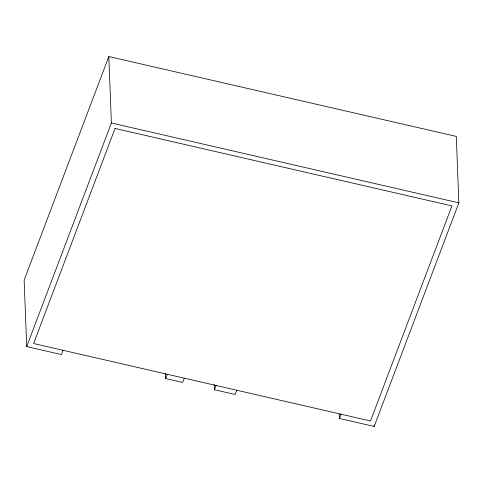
<?xml version="1.0" encoding="UTF-8"?>
<svg xmlns="http://www.w3.org/2000/svg" width="483" height="483" viewBox="0 0 483 483"><rect width="100%" height="100%" fill="white"/><g stroke="black" fill="none" stroke-linecap="round" stroke-linejoin="round"><path stroke-width="0.72" d="M339.259 414.003L339.428 418.465L374.18 426.453L458.85 202.866L456.296 136.423L108.82 56.547L24.15 280.134L26.704 346.577L61.45 354.564L63.062 350.308M26.704 346.577L111.374 122.99L108.82 56.547M184.258 378.165L182.646 382.427L165.693 378.527L167.305 374.271M236.803 390.246L235.191 394.502L214.422 389.727L216.034 385.47M339.428 418.465L341.046 414.209M111.374 122.99L458.85 202.866M374.12 424.962L374.18 426.453M214.217 384.474L214.422 389.727M165.494 373.323L165.693 378.527M115.057 128.466L33.611 343.534L370.497 420.977L451.943 205.909L115.057 128.466"/></g></svg>
